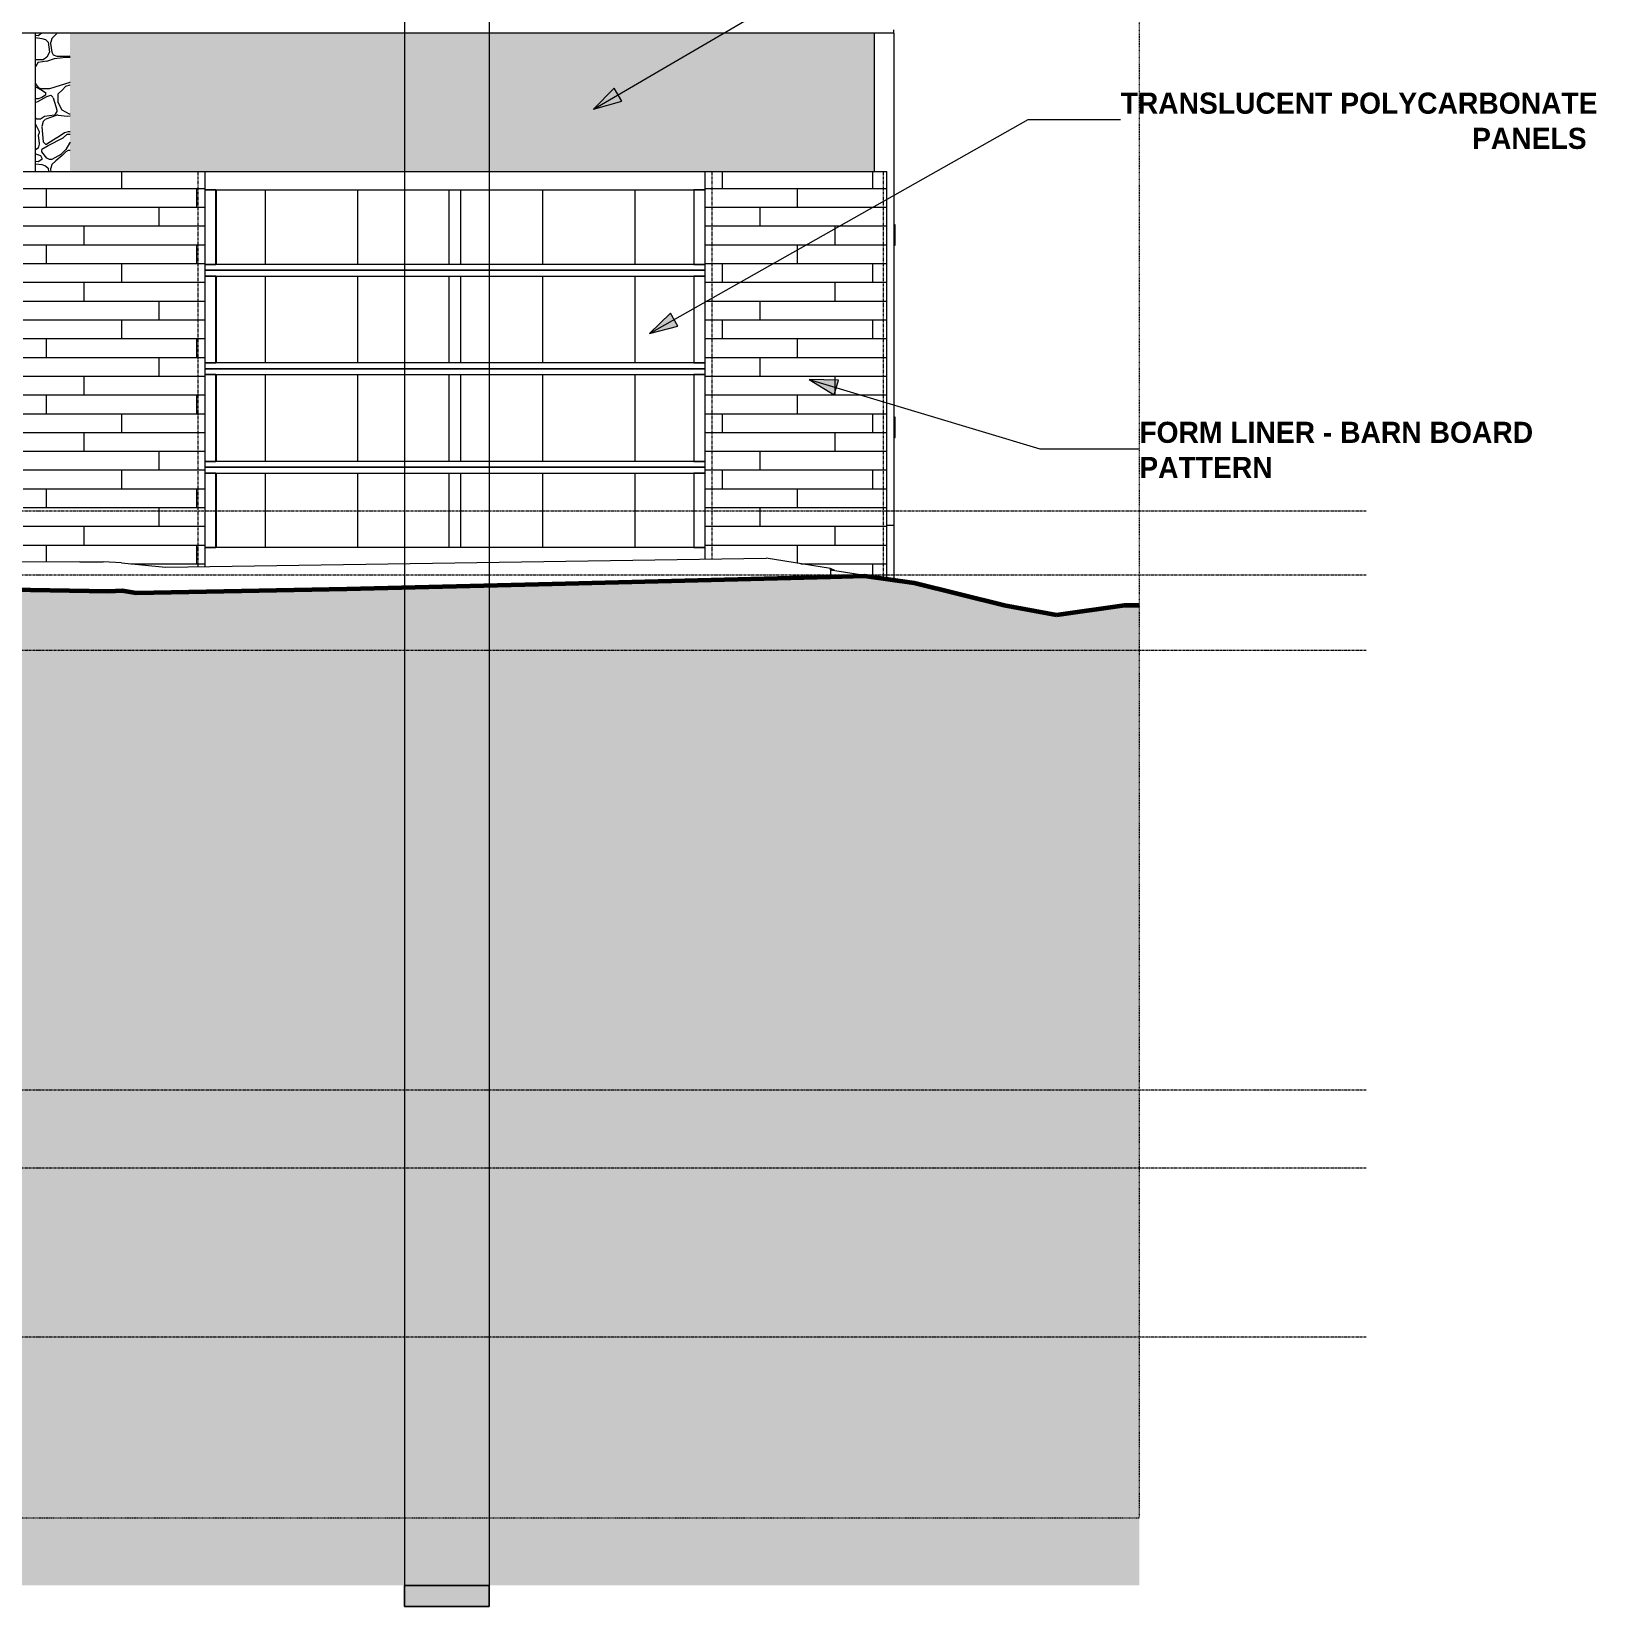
# Model space of a CAD drawing. Header units: inches. Extents: x -9021 to -7183, y -226 to 478.
# Drawn here: x -7518.3 to -7184.9, y -201.4 to 134.2 of the extents above; entities that cross this region are included whole.
import ezdxf

# ---------------------------------------------------------------- set-up
doc = ezdxf.new("R2010")
doc.units = ezdxf.units.IN
doc.header["$MEASUREMENT"] = 0
for name, pattern in [('Aligning Line 1_8_', [0.25, 0.125, -0.125]), ('Dash 1_16_', [0.125, 0.0625, -0.0625]), ('Grid Line 1_2_', [0.875, 0.5, -0.125, 0.125, -0.125])]:
    doc.linetypes.add(name, pattern=pattern)
for name, color, linetype, lineweight in [('A-CLNG', 13, 'Continuous', 18), ('A-DETL-1', 90, 'Dash 1_16_', 9), ('A-DOOR', 31, 'Continuous', 18), ('A-DOOR-1', 31, 'Continuous', 9), ('A-FLOR-LEVL-1', 51, 'Grid Line 1_2_', 9), ('A-GLAZ', 151, 'Continuous', 18), ('A-GLAZ-1', 151, 'Continuous', 9), ('A-WALL', 113, 'Continuous', 18), ('A-WALL-PATT-1', 111, 'Continuous', 9), ('C-TOPO', 7, 'Continuous', 9), ('C-TOPO-1', 7, 'Continuous', 60), ('G-ANNO-SYMB', 111, 'Aligning Line 1_8_', 9), ('G-ANNO-SYMB-1', 111, 'Continuous', 9), ('G-ANNO-TEXT', 231, 'Continuous', 9), ('I-WALL', 2, 'Continuous', 18), ('S-FNDN', 32, 'Continuous', 18)]:
    doc.layers.add(name, color=color, linetype=linetype, lineweight=lineweight)
doc.styles.add('Century Gothic_B', font='GOTHICB.TTF', dxfattribs={"height": 4.5})
pattern_1 = [(0, (-7515.1338, 32.8), (0, 4), []), (90, (-7515.134, 32.8), (-8, 8), [4, -28]), (90, (-7499.134, 36.8), (-8, 8), [4, -28])]
pattern_2 = [(212.005, (-7566.6978, 4.031), (-80.619876, -53.746335), [2.535, -250.987]), (213.69, (-7565.086, 5.106), (-26.87387, -26.87325), [1.938, -94.955]), (198.435, (-7564.28, 5.375), (-53.747, -26.8734), [0.85, -84.131]), (180, (-7563.205, 5.375), (-3e-15, -26.873), [1.075, -25.798]), (161.565, (-7562.399, 5.106), (-26.87304, 2e-05), [0.85, -84.131]), (333.435, (-7562.13, 24.455), (26.87306, 2e-05), [1.202, -58.889]), (296.565, (-7562.399, 24.992), (26.87304, -26.8731), [0.601, -59.49]), (270, (-7562.4, 26.336), (26.873, 2e-15), [1.344, -25.53]), (186.34, (-7562.1298, 8.868), (-214.986308, -26.872903), [2.433, -240.914]), (296.565, (-7556.218, 25.53), (26.87304, -26.8731), [0.601, -59.49]), (303.69, (-7556.755, 26.336), (26.87325, -26.87387), [0.969, -95.924]), (229.399, (-7552.4558, 14.512), (-134.36557, -161.240653), [2.478, -245.282]), (243.435, (-7551.649, 16.124), (2e-05, -26.87306), [1.803, -58.288]), (213.69, (-7542.244, 13.168), (-26.87387, -26.87325), [0.969, -95.924]), (33.69, (-7550.306, 5.643), (26.87387, 26.87325), [0.969, -95.924]), (0, (-7550.843, 5.643), (0, 26.873), [0.537, -26.336]), (333.435, (-7551.381, 5.912), (26.87306, 2e-05), [0.601, -59.49]), (284.036, (-7551.649, 6.987), (26.87309, -80.61944), [1.108, -109.693]), (270, (-7551.65, 7.525), (26.873, 2e-15), [0.537, -26.336]), (243.435, (-7551.649, 8.062), (2e-05, -26.87306), [0.601, -59.49]), (135, (-7551.649, 8.331), (-26.8729, 2e-15), [0.38, -37.625]), (90, (-7551.65, 8.062), (-26.873, 2e-15), [0.269, -26.605]), (18.435, (-7541.975, 20.424), (53.747, 26.8734), [1.7, -83.281]), (6.34, (-7540.3628, 20.961), (214.986308, 26.872903), [2.433, -240.914]), (180, (-7541.438, 14.512), (-3e-15, -26.873), [1.612, -25.261]), (197.354, (-7537.1378, 15.855), (-80.620223, -26.87323), [4.505, -445.973]), (198.435, (-7536.332, 16.124), (-53.747, -26.8734), [0.85, -84.131]), (213.69, (-7535.525, 16.661), (-26.87387, -26.87325), [0.969, -95.924]), (251.565, (-7535.257, 17.468), (-2e-05, -26.87304), [0.85, -84.131]), (243.435, (-7534.988, 18.005), (2e-05, -26.87306), [0.601, -59.49]), (270, (-7534.988, 18.543), (26.873, 2e-15), [0.537, -26.336]), (293.199, (-7535.7938, 20.424), (26.874084, -53.74642), [2.047, -202.614]), (315, (-7536.6, 21.23), (26.8729, 0), [1.14, -36.864]), (0, (-7537.944, 21.23), (0, 26.873), [1.344, -25.53]), (341.565, (-7543.856, 14.78), (26.87304, -2e-05), [0.85, -84.131]), (303.69, (-7544.394, 15.587), (26.87325, -26.87387), [0.969, -95.924]), (279.462, (-7544.662, 17.199), (26.87256, -134.3664), [1.635, -161.829]), (270, (-7544.662, 18.81), (26.873, 2e-15), [1.612, -25.261]), (239.036, (-7543.856, 20.155), (-26.87303, -53.74617), [1.567, -155.13]), (188.13, (-7541.9748, 20.424), (-161.240193, -26.8726), [1.9, -188.123]), (116.565, (-7561.861, 19.617), (-26.87304, 26.8731), [0.601, -59.49]), (135, (-7561.324, 19.08), (-26.8729, 2e-15), [0.76, -37.244]), (168.69, (-7559.98, 18.811), (-26.87281, 0.00023), [1.37, -135.657]), (191.31, (-7558.637, 19.08), (-107.49318, -26.87314), [1.37, -135.657]), (194.036, (-7557.562, 19.349), (-80.61944, -26.87309), [1.108, -109.693]), (236.31, (-7557.024, 20.155), (-26.87322, -53.74604), [0.969, -95.924]), (236.31, (-7556.487, 20.961), (-26.87322, -53.74604), [0.969, -95.924]), (270, (-7556.487, 21.767), (26.873, 2e-15), [0.806, -26.067]), (291.801, (-7557.024, 23.111), (26.8727, -53.74692), [1.447, -143.27]), (116.565, (-7556.755, 17.468), (-26.87304, 26.8731), [1.202, -58.889]), (168.69, (-7555.412, 17.199), (-26.87281, 0.00023), [1.37, -135.657]), (194.036, (-7554.337, 17.468), (-80.61944, -26.87309), [1.108, -109.693]), (225, (-7553.53, 18.274), (2e-15, -26.8729), [1.14, -36.864]), (251.565, (-7553.262, 19.08), (-2e-05, -26.87304), [0.85, -84.131]), (296.565, (-7553.799, 20.155), (26.87304, -26.8731), [1.202, -58.889]), (315, (-7554.337, 20.692), (26.8729, 0), [0.76, -37.244]), (326.31, (-7555.143, 21.23), (53.74604, -26.87322), [0.969, -95.924]), (0, (-7555.68, 21.23), (0, 26.873), [0.537, -26.336]), (33.69, (-7556.487, 20.692), (26.87387, 26.87325), [0.969, -95.924]), (71.565, (-7556.755, 19.886), (2e-05, 26.87304), [0.85, -84.131]), (63.435, (-7557.024, 19.349), (-2e-05, 26.87306), [0.601, -59.49]), (71.565, (-7557.293, 18.543), (2e-05, 26.87304), [0.85, -84.131]), (104.036, (-7557.293, 17.468), (-26.87309, 80.61944), [1.108, -109.693]), (45, (-7557.83, 16.93), (0, 26.8729), [0.76, -37.244]), (18.435, (-7558.637, 16.661), (53.747, 26.8734), [0.85, -84.131]), (0, (-7559.98, 16.66), (0, 26.873), [1.344, -25.53]), (14.036, (-7561.055, 16.393), (80.61944, 26.87309), [1.108, -109.693]), (341.565, (-7561.861, 16.661), (26.87304, -2e-05), [0.85, -84.131]), (270, (-7561.86, 17.468), (26.873, 2e-15), [0.806, -26.067]), (225, (-7561.055, 18.274), (2e-15, -26.8729), [1.14, -36.864]), (198.435, (-7559.443, 18.811), (-53.747, -26.8734), [1.7, -83.281]), (180, (-7558.1, 18.81), (-3e-15, -26.873), [1.344, -25.53]), (153.435, (-7557.562, 18.543), (-26.87306, -2e-05), [0.601, -59.49]), (206.565, (-7547.35, 14.243), (-26.8731, -26.87304), [0.601, -59.49]), (146.31, (-7546.544, 13.705), (-53.74604, 26.87322), [0.969, -95.924]), (119.745, (-7545.4688, 11.824), (-80.619755, 134.36604), [2.167, -214.493]), (95.711, (-7545.1998, 9.137), (-26.874985, 241.85912), [2.701, -267.372]), (90, (-7545.2, 8.868), (-26.873, 2e-15), [0.269, -26.605]), (63.435, (-7545.469, 8.331), (-2e-05, 26.87306), [0.601, -59.49]), (26.565, (-7546.006, 8.062), (26.8731, 26.87304), [0.601, -59.49]), (0, (-7546.812, 8.062), (0, 26.873), [0.806, -26.067]), (0, (-7547.08, 8.062), (0, 26.873), [0.269, -26.605]), (0, (-7547.618, 8.062), (0, 26.873), [0.537, -26.336]), (326.31, (-7548.425, 8.599), (53.74604, -26.87322), [0.969, -95.924]), (333.435, (-7548.962, 8.868), (26.87306, 2e-05), [0.601, -59.49]), (284.036, (-7549.231, 9.943), (26.87309, -80.61944), [1.108, -109.693]), (270, (-7549.23, 10.48), (26.873, 2e-15), [0.537, -26.336]), (270, (-7549.23, 11.287), (26.873, 2e-15), [0.806, -26.067]), (258.69, (-7548.962, 12.63), (-0.00023, -26.87281), [1.37, -135.657]), (231.34, (-7547.887, 13.974), (-80.62022, -107.49304), [1.721, -170.352]), (270, (-7542.244, 13.437), (26.873, 2e-15), [0.269, -26.605]), (270, (-7542.244, 13.705), (26.873, 2e-15), [0.269, -26.605]), (326.31, (-7543.05, 14.243), (53.74604, -26.87322), [0.969, -95.924]), (333.435, (-7544.662, 15.049), (26.87306, 2e-05), [1.803, -58.288]), (0, (-7546.006, 15.05), (0, 26.873), [1.344, -25.53]), (63.435, (-7546.275, 14.512), (-2e-05, 26.87306), [0.601, -59.49]), (90, (-7546.275, 13.437), (-26.873, 2e-15), [1.075, -25.798]), (135, (-7545.469, 12.63), (-26.8729, 2e-15), [1.14, -36.864]), (161.565, (-7544.662, 12.362), (-26.87304, 2e-05), [0.85, -84.131]), (180, (-7543.856, 12.362), (-3e-15, -26.873), [0.806, -26.067]), (198.435, (-7543.05, 12.63), (-53.747, -26.8734), [0.85, -84.131]), (351.87, (-7553.5308, 27.142), (26.87303, -0.000376), [3.8, -186.222]), (14.036, (-7554.606, 26.873), (80.61944, 26.87309), [1.108, -109.693]), (53.13, (-7555.412, 25.798), (53.74654, 80.6201), [1.344, -133.023]), (95.194, (-7555.1428, 22.842), (-26.87126, 268.73284), [2.968, -293.857]), (101.31, (-7554.874, 21.499), (-26.87314, 107.49318), [1.37, -135.657]), (143.13, (-7553.799, 20.692), (-80.6201, 53.74654), [1.344, -133.023]), (161.565, (-7552.993, 20.424), (-26.87304, 2e-05), [0.85, -84.131]), (198.435, (-7552.187, 20.692), (-53.747, -26.8734), [0.85, -84.131]), (225, (-7550.843, 22.036), (2e-15, -26.8729), [1.9, -36.104]), (228.814, (-7548.9618, 24.186), (-161.239614, -188.112355), [2.857, -282.81]), (251.565, (-7548.693, 24.992), (-2e-05, -26.87304), [0.85, -84.131]), (270, (-7548.693, 25.26), (26.873, 2e-15), [0.269, -26.605]), (288.435, (-7548.962, 26.067), (26.8734, -53.747), [0.85, -84.131]), (326.31, (-7549.768, 26.605), (53.74604, -26.87322), [0.969, -95.924]), (90, (-7562.13, 20.155), (-26.873, 2e-15), [1.881, -24.992]), (338.199, (-7558.368, 23.648), (80.61982, -26.87288), [1.447, -143.27]), (0, (-7559.98, 23.648), (0, 26.873), [1.612, -25.261]), (30.964, (-7561.324, 22.842), (80.6192, 53.74697), [1.567, -155.13]), (45, (-7562.13, 22.036), (0, 26.8729), [1.14, -36.864]), (90, (-7566.43, 11.556), (-26.873, 2e-15), [1.881, -24.992]), (116.565, (-7565.624, 9.943), (-26.87304, 26.8731), [1.803, -58.288]), (153.435, (-7564.011, 9.137), (-26.87306, -2e-05), [1.803, -58.288]), (180, (-7562.667, 9.137), (-3e-15, -26.873), [1.344, -25.53]), (218.66, (-7561.324, 10.212), (-26.87304, -26.87338), [1.721, -170.352]), (231.34, (-7560.249, 11.556), (-80.62022, -107.49304), [1.721, -170.352]), (213.69, (-7558.637, 12.63), (-26.87387, -26.87325), [1.938, -94.955]), (239.036, (-7557.83, 13.974), (-26.87303, -53.74617), [1.567, -155.13]), (270, (-7557.83, 14.512), (26.873, 2e-15), [0.537, -26.336]), (270, (-7557.83, 15.318), (26.873, 2e-15), [0.806, -26.067]), (315, (-7558.637, 16.124), (26.8729, 0), [1.14, -36.864]), (350.538, (-7560.249, 16.393), (26.873645, 0.00015), [1.635, -161.829]), (14.036, (-7562.399, 15.855), (80.61944, 26.87309), [2.216, -108.585]), (18.435, (-7564.817, 15.049), (53.747, 26.8734), [2.549, -82.431]), (45, (-7565.624, 14.243), (0, 26.8729), [1.14, -36.864]), (45, (-7566.43, 13.437), (0, 26.8729), [1.14, -36.864]), (108.435, (-7560.518, 7.525), (-26.8734, 53.747), [1.7, -83.281]), (126.87, (-7559.711, 6.45), (-26.87385, 26.87335), [1.344, -133.023]), (146.31, (-7558.905, 5.912), (-53.74604, 26.87322), [0.969, -95.924]), (161.565, (-7558.099, 5.643), (-26.87304, 2e-05), [0.85, -84.131]), (135, (-7557.293, 4.837), (-26.8729, 2e-15), [1.14, -36.864]), (161.565, (-7556.487, 4.568), (-26.87304, 2e-05), [0.85, -84.131]), (180, (-7555.68, 4.568), (-3e-15, -26.873), [0.806, -26.067]), (206.565, (-7555.143, 4.837), (-26.8731, -26.87304), [0.601, -59.49]), (206.565, (-7554.068, 5.375), (-26.8731, -26.87304), [1.202, -58.889]), (189.462, (-7552.456, 5.643), (-134.3664, -26.87256), [1.635, -161.829]), (243.435, (-7551.918, 6.718), (2e-05, -26.87306), [1.202, -58.889]), (270, (-7551.918, 6.987), (26.873, 2e-15), [0.269, -26.605]), (270, (-7551.918, 7.525), (26.873, 2e-15), [0.537, -26.336]), (326.31, (-7552.724, 9.137), (53.74604, -26.87322), [0.969, -95.924]), (327.995, (-7554.8738, 10.481), (134.36725, -80.618618), [2.535, -250.987]), (329.036, (-7556.218, 11.287), (53.74617, -26.87303), [1.567, -155.13]), (341.565, (-7557.83, 11.824), (26.87304, -2e-05), [1.7, -83.281]), (0, (-7558.905, 11.824), (0, 26.873), [1.075, -25.798]), (33.69, (-7559.711, 11.287), (26.87387, 26.87325), [0.969, -95.924]), (53.13, (-7560.518, 10.212), (53.74654, 80.6201), [1.344, -133.023]), (63.435, (-7561.055, 9.137), (-2e-05, 26.87306), [1.202, -58.889]), (225, (-7548.693, 6.987), (2e-15, -26.8729), [1.14, -36.864]), (236.31, (-7548.156, 7.793), (-26.87322, -53.74604), [0.969, -95.924]), (270, (-7548.156, 8.062), (26.873, 2e-15), [0.269, -26.605]), (315, (-7548.693, 8.599), (26.8729, 0), [0.76, -37.244]), (333.435, (-7549.768, 9.137), (26.87306, 2e-05), [1.202, -58.889]), (18.435, (-7551.381, 8.599), (53.747, 26.8734), [1.7, -83.281]), (75.964, (-7551.649, 7.525), (-0.00036, 26.87343), [1.108, -109.693]), (71.565, (-7563.742, 2.419), (2e-05, 26.87304), [0.85, -84.131]), (135, (-7563.205, 1.881), (-26.8729, 2e-15), [0.76, -37.244]), (146.31, (-7562.399, 1.344), (-53.74604, 26.87322), [0.969, -95.924]), (153.435, (-7561.324, 0.806), (-26.87306, -2e-05), [1.202, -58.889]), (180, (-7561.055, 0.806), (-3e-15, -26.873), [0.269, -26.605]), (161.565, (-7560.249, 0.537), (-26.87304, 2e-05), [0.85, -84.131]), (180, (-7559.174, 0.537), (-3e-15, -26.873), [1.075, -25.798]), (198.435, (-7558.368, 0.806), (-53.747, -26.8734), [0.85, -84.131]), (210.964, (-7557.024, 1.612), (-80.6192, -53.74697), [1.567, -155.13]), (206.565, (-7556.487, 1.881), (-26.8731, -26.87304), [0.601, -59.49]), (251.565, (-7556.218, 2.687), (-2e-05, -26.87304), [0.85, -84.131]), (303.69, (-7556.755, 3.494), (26.87325, -26.87387), [0.969, -95.924]), (306.87, (-7557.562, 4.568), (26.87385, -26.87335), [1.344, -133.023]), (323.13, (-7558.637, 5.375), (80.6201, -53.74654), [1.344, -133.023]), (345.964, (-7559.711, 5.643), (26.87343, 0.00036), [1.108, -109.693]), (18.435, (-7560.518, 5.375), (53.747, 26.8734), [0.85, -84.131]), (30.964, (-7561.861, 4.568), (80.6192, 53.74697), [1.567, -155.13]), (39.806, (-7563.4738, 3.225), (26.872563, 26.87335), [2.099, -207.788]), (135, (-7555.412, 0.806), (-26.8729, 2e-15), [0.38, -37.625]), (153.435, (-7554.874, 0.537), (-26.87306, -2e-05), [0.601, -59.49]), (191.31, (-7553.531, 0.806), (-107.49318, -26.87314), [1.37, -135.657]), (165.964, (-7552.456, 0.537), (-26.87343, -0.00036), [1.108, -109.693]), (175.236, (-7549.2308, 0.269), (-26.872853, -0.000164), [3.236, -320.361]), (206.565, (-7548.693, 0.537), (-26.8731, -26.87304), [0.601, -59.49]), (225, (-7548.156, 1.075), (2e-15, -26.8729), [0.76, -37.244]), (270, (-7548.156, 2.42), (26.873, 2e-15), [1.344, -25.53]), (270, (-7548.156, 3.225), (26.873, 2e-15), [0.806, -26.067]), (308.66, (-7549.231, 4.568), (26.87338, -26.87304), [1.721, -170.352]), (338.199, (-7550.575, 5.106), (80.61982, -26.87288), [1.447, -143.27]), (348.69, (-7551.918, 5.375), (26.87281, -0.00023), [1.37, -135.657]), (18.435, (-7554.337, 4.568), (53.747, 26.8734), [2.549, -82.431]), (36.87, (-7555.412, 3.762), (26.87335, 26.87385), [1.344, -133.023]), (68.199, (-7555.949, 2.419), (26.87288, 80.61982), [1.447, -143.27]), (101.31, (-7555.68, 1.075), (-26.87314, 107.49318), [1.37, -135.657]), (348.69, (-7558.099, 26.605), (26.87281, -0.00023), [1.37, -135.657]), (354.806, (-7561.0548, 26.873), (26.873363, 0.0002), [2.968, -293.857]), (0, (-7561.86, 26.873), (0, 26.873), [0.806, -26.067]), (45, (-7562.399, 26.336), (0, 26.8729), [0.76, -37.244]), (180, (-7560.25, 23.917), (-3e-15, -26.873), [0.806, -26.067]), (188.13, (-7558.3678, 24.186), (-161.240193, -26.8726), [1.9, -188.123]), (172.875, (-7556.2178, 23.917), (-26.87349, 0.00024), [2.167, -214.493]), (225, (-7555.949, 24.186), (2e-15, -26.8729), [0.38, -37.625]), (270, (-7555.95, 24.992), (26.873, 2e-15), [0.806, -26.067]), (161.565, (-7547.35, 25.798), (-26.87304, 2e-05), [0.85, -84.131]), (180, (-7546.275, 25.798), (-3e-15, -26.873), [1.075, -25.798]), (198.435, (-7545.469, 26.067), (-53.747, -26.8734), [0.85, -84.131]), (170.538, (-7543.856, 25.798), (-26.873645, -0.00015), [1.635, -161.829]), (213.69, (-7543.05, 26.336), (-26.87387, -26.87325), [0.969, -95.924]), (270, (-7543.05, 26.605), (26.873, 2e-15), [0.269, -26.605]), (296.565, (-7543.319, 27.142), (26.87304, -26.8731), [0.601, -59.49]), (341.565, (-7544.931, 27.679), (26.87304, -2e-05), [1.7, -83.281]), (341.565, (-7546.544, 28.217), (26.87304, -2e-05), [1.7, -83.281]), (14.036, (-7547.618, 27.948), (80.61944, 26.87309), [1.108, -109.693]), (45, (-7548.425, 27.142), (0, 26.8729), [1.14, -36.864]), (104.036, (-7548.156, 26.067), (-26.87309, 80.61944), [1.108, -109.693]), (0, (-7569.117, 2.687), (0, 26.873), [0.269, -26.605]), (315, (-7569.655, 3.225), (26.8729, 0), [0.76, -37.244]), (274.764, (-7569.9228, 6.45), (26.875449, -295.606197), [3.236, -320.361]), (255.964, (-7569.655, 7.525), (0.00036, -26.87343), [1.108, -109.693]), (225, (-7569.117, 8.062), (2e-15, -26.8729), [0.76, -37.244]), (198.435, (-7566.698, 8.868), (-53.747, -26.8734), [2.549, -82.431]), (180, (-7566.43, 8.868), (-3e-15, -26.873), [0.269, -26.605]), (171.87, (-7564.5488, 8.599), (-26.87303, 0.000376), [1.9, -188.123]), (146.31, (-7561.324, 8.331), (-53.74604, 26.87322), [0.969, -95.924]), (108.435, (-7560.786, 6.718), (-26.8734, 53.747), [1.7, -83.281]), (90, (-7560.786, 6.45), (-26.873, 2e-15), [0.269, -26.605]), (71.565, (-7561.055, 5.643), (2e-05, 26.87304), [0.85, -84.131]), (26.565, (-7561.593, 5.375), (26.8731, 26.87304), [0.601, -59.49]), (18.435, (-7562.399, 5.106), (53.747, 26.8734), [0.85, -84.131]), (126.87, (-7547.887, 3.225), (-26.87385, 26.87335), [1.344, -133.023]), (123.69, (-7547.35, 2.419), (-26.87325, 26.87387), [0.969, -95.924]), (149.036, (-7546.006, 1.612), (-53.74617, 26.87303), [1.567, -155.13]), (168.69, (-7544.662, 1.344), (-26.87281, 0.00023), [1.37, -135.657]), (213.69, (-7543.856, 1.881), (-26.87387, -26.87325), [0.969, -95.924]), (251.565, (-7543.587, 2.687), (-2e-05, -26.87304), [0.85, -84.131]), (270, (-7543.587, 2.956), (26.873, 2e-15), [0.269, -26.605]), (279.462, (-7543.856, 4.568), (26.87256, -134.3664), [1.635, -161.829]), (243.435, (-7543.587, 5.106), (2e-05, -26.87306), [0.601, -59.49]), (270, (-7543.587, 5.375), (26.873, 2e-15), [0.269, -26.605]), (296.565, (-7544.394, 6.987), (26.87304, -26.8731), [1.803, -58.288]), (329.036, (-7545.737, 7.793), (53.74617, -26.87303), [1.567, -155.13]), (8.13, (-7547.6178, 7.525), (161.240193, 26.8726), [1.9, -188.123]), (45, (-7548.693, 6.45), (0, 26.8729), [1.52, -36.484]), (45, (-7549.23, 5.912), (0, 26.8729), [0.76, -37.244]), (90, (-7549.23, 5.106), (-26.873, 2e-15), [0.806, -26.067]), (123.69, (-7548.693, 4.3), (-26.87325, 26.87387), [0.969, -95.924]), (101.31, (-7544.662, 9.137), (-26.87314, 107.49318), [1.37, -135.657]), (108.435, (-7544.394, 8.331), (-26.8734, 53.747), [0.85, -84.131]), (135, (-7544.125, 8.062), (-26.8729, 2e-15), [0.38, -37.625]), (180, (-7543.32, 8.062), (-3e-15, -26.873), [0.806, -26.067]), (213.69, (-7542.513, 8.599), (-26.87387, -26.87325), [0.969, -95.924]), (187.125, (-7540.3628, 8.868), (-188.113443, -26.873064), [2.167, -214.493]), (236.31, (-7539.825, 9.674), (-26.87322, -53.74604), [0.969, -95.924]), (270, (-7539.825, 9.943), (26.873, 2e-15), [0.269, -26.605]), (288.435, (-7540.094, 10.749), (26.8734, -53.747), [0.85, -84.131]), (285.945, (-7540.6308, 12.63), (26.872526, -80.620535), [1.956, -193.684]), (315, (-7541.169, 13.168), (26.8729, 0), [0.76, -37.244]), (18.435, (-7541.975, 12.899), (53.747, 26.8734), [0.85, -84.131]), (29.745, (-7543.8558, 11.824), (134.36604, 80.619755), [2.167, -214.493]), (18.435, (-7544.662, 11.556), (53.747, 26.8734), [0.85, -84.131]), (75.964, (-7544.931, 10.481), (-0.00036, 26.87343), [1.108, -109.693]), (180, (-7552.724, 17.468), (-3e-15, -26.873), [0.806, -26.067]), (180, (-7552.187, 17.468), (-3e-15, -26.873), [0.537, -26.336]), (135, (-7551.649, 16.93), (-26.8729, 2e-15), [0.76, -37.244]), (90, (-7551.65, 16.124), (-26.873, 2e-15), [0.806, -26.067]), (26.565, (-7555.68, 11.824), (26.8731, 26.87304), [1.803, -58.288]), (341.565, (-7556.487, 12.093), (26.87304, -2e-05), [0.85, -84.131]), (300.964, (-7557.293, 13.437), (53.74697, -80.6192), [1.567, -155.13]), (71.565, (-7552.187, 14.243), (2e-05, 26.87304), [0.85, -84.131]), (90, (-7552.187, 12.9), (-26.873, 2e-15), [1.344, -25.53]), (123.69, (-7551.649, 12.093), (-26.87325, 26.87387), [0.969, -95.924]), (153.435, (-7550.575, 11.556), (-26.87306, -2e-05), [1.202, -58.889]), (198.435, (-7549.768, 11.824), (-53.747, -26.8734), [0.85, -84.131]), (243.435, (-7549.5, 12.362), (2e-05, -26.87306), [0.601, -59.49]), (255.964, (-7549.231, 13.437), (0.00036, -26.87343), [1.108, -109.693]), (251.565, (-7548.962, 14.243), (-2e-05, -26.87304), [0.85, -84.131]), (291.801, (-7549.5, 15.587), (26.8727, -53.74692), [1.447, -143.27]), (323.13, (-7550.575, 16.393), (80.6201, -53.74654), [1.344, -133.023]), (18.435, (-7551.381, 16.124), (53.747, 26.8734), [0.85, -84.131]), (63.435, (-7551.918, 15.049), (-2e-05, 26.87306), [1.202, -58.889]), (135, (-7554.068, 10.212), (-26.8729, 2e-15), [1.14, -36.864]), (149.036, (-7552.724, 9.406), (-53.74617, 26.87303), [1.567, -155.13]), (146.31, (-7551.918, 8.868), (-53.74604, 26.87322), [0.969, -95.924]), (180, (-7551.38, 8.868), (-3e-15, -26.873), [0.537, -26.336]), (210.964, (-7550.037, 9.674), (-80.6192, -53.74697), [1.567, -155.13]), (243.435, (-7549.768, 10.212), (2e-05, -26.87306), [0.601, -59.49]), (303.69, (-7550.306, 11.018), (26.87325, -26.87387), [0.969, -95.924]), (321.34, (-7551.649, 12.093), (107.49304, -80.62022), [1.721, -170.352]), (345.964, (-7552.724, 12.362), (26.87343, 0.00036), [1.108, -109.693]), (11.31, (-7554.068, 12.093), (107.49318, 26.87314), [1.37, -135.657]), (26.565, (-7554.606, 11.824), (26.8731, 26.87304), [0.601, -59.49]), (71.565, (-7554.874, 11.018), (2e-05, 26.87304), [0.85, -84.131]), (15.945, (-7555.4118, 16.93), (80.620535, 26.872526), [1.956, -193.684]), (29.745, (-7557.2928, 15.855), (134.36604, 80.619755), [2.167, -214.493]), (63.435, (-7557.562, 15.318), (-2e-05, 26.87306), [0.601, -59.49]), (90, (-7557.562, 14.512), (-26.873, 2e-15), [0.806, -26.067]), (104.036, (-7557.293, 13.437), (-26.87309, 80.61944), [1.108, -109.693]), (120.964, (-7556.487, 12.093), (-53.74697, 80.6192), [1.567, -155.13]), (153.435, (-7541.438, 26.336), (-26.87306, -2e-05), [0.601, -59.49]), (180, (-7540.9, 26.336), (-3e-15, -26.873), [0.537, -26.336]), (209.745, (-7539.0188, 27.411), (-134.36604, -80.619755), [2.167, -214.493]), (225, (-7537.944, 28.486), (2e-15, -26.8729), [1.52, -36.484]), (239.036, (-7537.138, 29.829), (-26.87303, -53.74617), [1.567, -155.13]), (239.036, (-7536.332, 31.173), (-26.87303, -53.74617), [1.567, -155.13]), (270, (-7536.332, 31.442), (26.873, 2e-15), [0.269, -26.605]), (333.435, (-7536.869, 31.71), (26.87306, 2e-05), [0.601, -59.49]), (0, (-7537.675, 31.71), (0, 26.873), [0.806, -26.067]), (45, (-7538.482, 30.904), (0, 26.8729), [1.14, -36.864]), (26.565, (-7541.706, 29.292), (26.8731, 26.87304), [3.605, -56.485]), (30.964, (-7543.05, 28.486), (80.6192, 53.74697), [1.567, -155.13]), (90, (-7543.05, 27.948), (-26.873, 2e-15), [0.537, -26.336]), (128.66, (-7541.975, 26.605), (-26.87338, 26.87304), [1.721, -170.352]), (255.964, (-7544.931, 17.736), (0.00036, -26.87343), [1.108, -109.693]), (281.31, (-7545.2, 19.08), (26.87314, -107.49318), [1.37, -135.657]), (309.806, (-7546.5438, 20.692), (26.87335, -26.872563), [2.099, -207.788]), (329.036, (-7547.887, 21.499), (53.74617, -26.87303), [1.567, -155.13]), (345.964, (-7548.962, 21.767), (26.87343, 0.00036), [1.108, -109.693]), (0, (-7550.037, 21.767), (0, 26.873), [1.075, -25.798]), (26.565, (-7551.112, 21.23), (26.8731, 26.87304), [1.202, -58.889]), (45, (-7551.918, 20.424), (0, 26.8729), [1.14, -36.864]), (53.13, (-7552.724, 19.349), (53.74654, 80.6201), [1.344, -133.023]), (90, (-7552.724, 18.543), (-26.873, 2e-15), [0.806, -26.067]), (135, (-7551.918, 17.736), (-26.8729, 2e-15), [1.14, -36.864]), (144.462, (-7550.0368, 16.393), (-80.619876, 53.7472), [2.312, -228.861]), (135, (-7548.693, 15.049), (-26.8729, 2e-15), [1.9, -36.104]), (153.435, (-7547.618, 14.512), (-26.87306, -2e-05), [1.202, -58.889]), (206.565, (-7546.544, 15.049), (-26.8731, -26.87304), [1.202, -58.889]), (230.194, (-7545.1998, 16.661), (-107.49424, -134.36609), [2.099, -207.788]), (66.801, (-7548.6928, 23.111), (53.74718, 134.366145), [2.047, -202.614]), (90, (-7548.693, 22.305), (-26.873, 2e-15), [0.806, -26.067]), (153.435, (-7548.156, 22.036), (-26.87306, -2e-05), [0.601, -59.49]), (153.435, (-7547.081, 21.499), (-26.87306, -2e-05), [1.202, -58.889]), (149.036, (-7545.737, 20.692), (-53.74617, 26.87303), [1.567, -155.13]), (180, (-7544.394, 20.692), (-3e-15, -26.873), [1.344, -25.53]), (180, (-7542.78, 20.692), (-3e-15, -26.873), [1.612, -25.261]), (213.69, (-7541.975, 21.23), (-26.87387, -26.87325), [0.969, -95.924]), (243.435, (-7541.438, 22.305), (2e-05, -26.87306), [1.202, -58.889]), (277.125, (-7541.7058, 24.455), (26.873064, -188.113443), [2.167, -214.493]), (315, (-7542.244, 24.992), (26.8729, 0), [0.76, -37.244]), (341.565, (-7543.05, 25.261), (26.87304, -2e-05), [0.85, -84.131]), (352.875, (-7545.1998, 25.53), (26.87349, -0.00024), [2.167, -214.493]), (0, (-7546.544, 25.53), (0, 26.873), [1.344, -25.53]), (21.801, (-7547.887, 24.992), (53.74692, 26.8727), [1.447, -143.27]), (90, (-7535.794, 23.648), (-26.873, 2e-15), [1.075, -25.798]), (90, (-7535.794, 22.574), (-26.873, 2e-15), [1.075, -25.798]), (56.31, (-7536.332, 21.767), (26.87322, 53.74604), [0.969, -95.924]), (18.435, (-7537.138, 21.499), (53.747, 26.8734), [0.85, -84.131]), (0, (-7539.825, 21.5), (0, 26.873), [2.687, -24.186]), (341.565, (-7540.631, 21.767), (26.87304, -2e-05), [0.85, -84.131]), (296.565, (-7540.9, 22.305), (26.87304, -26.8731), [0.601, -59.49]), (278.13, (-7541.1688, 24.186), (26.8726, -161.24019), [1.9, -188.123]), (270, (-7541.17, 24.455), (26.873, 2e-15), [0.269, -26.605]), (251.565, (-7540.9, 25.261), (-2e-05, -26.87304), [0.85, -84.131]), (225, (-7540.094, 26.067), (2e-15, -26.8729), [1.14, -36.864]), (218.66, (-7538.75, 27.142), (-26.87304, -26.87338), [1.721, -170.352]), (225, (-7537.944, 27.948), (2e-15, -26.8729), [1.14, -36.864]), (206.565, (-7537.407, 28.217), (-26.8731, -26.87304), [0.601, -59.49]), (180, (-7536.87, 28.217), (-3e-15, -26.873), [0.537, -26.336]), (123.69, (-7536.332, 27.411), (-26.87325, 26.87387), [0.969, -95.924]), (108.435, (-7536.063, 26.605), (-26.8734, 53.747), [0.85, -84.131]), (98.13, (-7535.7938, 24.723), (-26.8726, 161.24019), [1.9, -188.123])]

# ---------------------------------------------------------------- blocks, each defined once
blk = doc.blocks.new('Garage Door - GARAGE-1873520-BUILDING ELEVATION - SOUTH _STREET_')
at = {"layer": 'A-DOOR-1'}
h = blk.add_hatch(dxfattribs=at)
h.set_pattern_fill('FP_30', color=256, style=0, pattern_type=2)
h.set_pattern_definition([(90, (8692.884, 83.382), (19.685, -1e-15), [24, 0, 0, 0])])
h.paths.add_polyline_path([(8785.82, 84.63), (8835.44, 84.63), (8835.44, 100.51), (8785.82, 100.51)], flags=0)
h.paths.add_polyline_path([(8733.69, 84.63), (8783.32, 84.63), (8783.32, 100.51), (8733.69, 100.51)], flags=0)
h = blk.add_hatch(dxfattribs=at)
h.set_pattern_fill('FP_31', color=256, style=0, pattern_type=2)
h.set_pattern_definition([(90, (8692.884, 62.382), (19.685, -1e-15), [24, 0, 0, 0])])
h.paths.add_polyline_path([(8785.82, 63.63), (8835.44, 63.63), (8835.44, 82.13), (8785.82, 82.13)], flags=0)
h.paths.add_polyline_path([(8733.69, 63.63), (8783.32, 63.63), (8783.32, 82.13), (8733.69, 82.13)], flags=0)
h = blk.add_hatch(dxfattribs=at)
h.set_pattern_fill('FP_32', color=256, style=0, pattern_type=2)
h.set_pattern_definition([(90, (8692.884, 41.382), (19.685, -1e-15), [24, 0, 0, 0])])
h.paths.add_polyline_path([(8785.82, 42.63), (8835.44, 42.63), (8835.44, 61.13), (8785.82, 61.13)], flags=0)
h.paths.add_polyline_path([(8733.69, 42.63), (8783.32, 42.63), (8783.32, 61.13), (8733.69, 61.13)], flags=0)
h = blk.add_hatch(dxfattribs=at)
h.set_pattern_fill('FP_33', color=256, style=0, pattern_type=2)
h.set_pattern_definition([(90, (8692.884, 20.382), (19.685, -1e-15), [24, 0, 0, 0])])
h.paths.add_polyline_path([(8835.44, 24.26), (8835.44, 40.13), (8785.82, 40.13), (8785.82, 24.26)], flags=0)
h.paths.add_polyline_path([(8782.25, 24.26), (8783.32, 24.26), (8783.32, 40.13), (8733.69, 40.13), (8733.69, 24.26)], flags=0)
at = {"layer": 'A-DOOR'}
for p, q in [((8733.65, 100.51), (8731.32, 100.51)), ((8731.32, 100.51), (8837.82, 100.51)), ((8733.65, 84.63), (8733.65, 100.51)), ((8733.69, 100.51), (8733.69, 84.63)), ((8783.32, 100.51), (8785.82, 100.51)), ((8783.32, 84.63), (8783.32, 100.51)), ((8785.82, 84.63), (8785.82, 100.51)), ((8835.44, 100.51), (8835.44, 84.63)), ((8837.82, 100.51), (8835.44, 100.51)), ((8731.32, 84.63), (8733.65, 84.63)), ((8837.82, 84.63), (8731.32, 84.63)), ((8785.82, 84.63), (8783.32, 84.63)), ((8835.44, 84.63), (8837.82, 84.63)), ((8731.32, 83.38), (8837.82, 83.38)), ((8837.82, 83.38), (8731.32, 83.38)), ((8733.65, 82.13), (8731.32, 82.13)), ((8731.32, 82.13), (8837.82, 82.13)), ((8733.65, 63.63), (8733.65, 82.13)), ((8733.69, 82.13), (8733.69, 63.63)), ((8783.32, 82.13), (8785.82, 82.13)), ((8783.32, 63.63), (8783.32, 82.13)), ((8785.82, 63.63), (8785.82, 82.13)), ((8835.44, 82.13), (8835.44, 63.63)), ((8837.82, 82.13), (8835.44, 82.13)), ((8731.32, 63.63), (8733.65, 63.63)), ((8837.82, 63.63), (8731.32, 63.63)), ((8731.32, 62.38), (8837.82, 62.38)), ((8837.82, 62.38), (8731.32, 62.38)), ((8733.65, 61.13), (8731.32, 61.13)), ((8731.32, 61.13), (8837.82, 61.13)), ((8733.65, 42.63), (8733.65, 61.13)), ((8733.69, 61.13), (8733.69, 42.63)), ((8785.82, 63.63), (8783.32, 63.63)), ((8783.32, 61.13), (8785.82, 61.13)), ((8783.32, 42.63), (8783.32, 61.13)), ((8785.82, 42.63), (8785.82, 61.13)), ((8835.44, 63.63), (8837.82, 63.63)), ((8835.44, 61.13), (8835.44, 42.63)), ((8837.82, 61.13), (8835.44, 61.13)), ((8731.32, 42.63), (8733.65, 42.63)), ((8837.82, 42.63), (8731.32, 42.63)), ((8731.32, 41.38), (8837.82, 41.38)), ((8837.82, 41.38), (8731.32, 41.38)), ((8785.82, 42.63), (8783.32, 42.63)), ((8835.44, 42.63), (8837.82, 42.63)), ((8733.65, 40.13), (8731.32, 40.13)), ((8731.32, 40.13), (8837.82, 40.13)), ((8733.65, 24.26), (8733.65, 40.13)), ((8733.69, 40.13), (8733.69, 24.26)), ((8783.32, 40.13), (8785.82, 40.13)), ((8783.32, 24.26), (8783.32, 40.13)), ((8785.82, 24.26), (8785.82, 40.13)), ((8835.44, 40.13), (8835.44, 24.26)), ((8837.82, 40.13), (8835.44, 40.13)), ((8731.32, 24.26), (8733.65, 24.26)), ((8837.82, 24.26), (8731.32, 24.26)), ((8785.82, 24.26), (8783.32, 24.26)), ((8835.44, 24.26), (8837.82, 24.26))]:
    blk.add_line(p, q, dxfattribs=at)
blk = doc.blocks.new('Window-Picture-Andersen-A_Series - APW3020-2458362-BUILDING ELEVATION - SOUTH _STREET_')
at = {"layer": 'A-GLAZ-1'}
for p, q in [((8878.38, 93.06), (8878.07, 93.12)), ((8878.38, 88.75), (8878.38, 93.06)), ((8878.07, 88.75), (8878.38, 88.75))]:
    blk.add_line(p, q, dxfattribs=at)
blk = doc.blocks.new('Window-Casement-Andersen-A_Series - ACW3030-2462443-BUILDING ELEVATION - SOUTH _STREET_')
at = {"layer": 'A-GLAZ-1'}
for p, q in [((8878.38, 52.06), (8878.07, 52.12)), ((8878.38, 47.75), (8878.38, 52.06)), ((8878.07, 47.75), (8878.38, 47.75))]:
    blk.add_line(p, q, dxfattribs=at)
blk = doc.blocks.new('Section - 3_32_ x 3_8_-54337-BUILDING ELEVATION - SOUTH _STREET_')
at = {"layer": 'G-ANNO-SYMB-1'}
blk.add_hatch(color=256, dxfattribs=at).paths.add_polyline_path([(8684.17, -196.9), (8666.17, -196.9), (8666.17, -201.4), (8684.17, -201.4)], flags=0)
for p, q in [((8666.17, -201.4), (8666.17, -196.9)), ((8666.17, -196.9), (8684.17, -196.9)), ((8684.17, -196.9), (8684.17, -201.4)), ((8684.17, -201.4), (8666.17, -201.4))]:
    blk.add_line(p, q, dxfattribs=at)

msp = doc.modelspace()

# ---------------------------------------------------------------- hatches: boundary and pattern name
at = {"layer": 'A-WALL-PATT-1'}
h = msp.add_hatch(dxfattribs=at)
h.set_pattern_fill('FP_34', color=256, style=0, pattern_type=2)
h.set_pattern_definition(pattern_2)
h.paths.add_polyline_path([(-7517.51, 104.38), (-7510.13, 104.38), (-7510.13, 133.87), (-7517.51, 133.87), (-7517.51, 104.45)], flags=0)
h = msp.add_hatch(dxfattribs=at)
h.set_pattern_fill('FP_34', color=256, style=0, pattern_type=2)
h.set_pattern_definition(pattern_2)
h.paths.add_polyline_path([(-7510.13, 104.38), (-7338.76, 104.38), (-7338.76, 133.87), (-7510.13, 133.87), (-7510.13, 104.45)], flags=0)
h = msp.add_hatch(dxfattribs=at)
h.set_pattern_fill('FP_23', color=256, style=0, pattern_type=2)
h.set_pattern_definition(pattern_1)
h.paths.add_polyline_path([(-7520.13, 21.18), (-7510.13, 21.2), (-7510.13, 104.38), (-7520.13, 104.38), (-7520.13, 21.2)], flags=0)
h = msp.add_hatch(dxfattribs=at)
h.set_pattern_fill('FP_23', color=256, style=0, pattern_type=2)
h.set_pattern_definition(pattern_1)
h.paths.add_polyline_path([(-7496.03, 14.6), (-7496.03, 14.6), (-7489.82, 14.72)], flags=0)
h.paths.add_polyline_path([(-7501.88, 14.95), (-7501.88, 14.95), (-7501.88, 14.95)], flags=0)
h.paths.add_polyline_path([(-7489.82, 20.11), (-7481.38, 20.24), (-7481.38, 104.38), (-7510.13, 104.38), (-7510.13, 21.19), (-7502.75, 21.2), (-7499.04, 20.98), (-7496.03, 20.7)], flags=0)
h = msp.add_hatch(dxfattribs=at)
h.set_pattern_fill('FP_23', color=256, style=0, pattern_type=2)
h.set_pattern_definition(pattern_1)
h.paths.add_polyline_path([(-7336.13, 17.67), (-7336.13, 104.38), (-7374.88, 104.38), (-7374.88, 21.81), (-7361.84, 22), (-7348.13, 19.79), (-7347.17, 19.39), (-7336.13, 17.67)], flags=0)
at = {"layer": 'C-TOPO'}
for points in [[(-7348.13, -196.91), (-7348.13, 18.05), (-7451.16, 15.49), (-7496.03, 14.6), (-7499.04, 15.14), (-7501.88, 14.95), (-7544.27, 15.7), (-7577.05, 15.73), (-7588.88, 15.27), (-7588.88, -196.91), (-7373.82, -196.91)], [(-7291.86, -196.91), (-7282.35, -196.91), (-7282.35, 12), (-7285.46, 12), (-7299.98, 9.97), (-7311.14, 12), (-7330.29, 16.76), (-7340.85, 18.23), (-7348.13, 18.05), (-7348.13, -196.91), (-7299.98, -196.91)]]:
    msp.add_hatch(color=256, dxfattribs=at).paths.add_polyline_path(points, flags=0)
at = {"layer": 'G-ANNO-TEXT'}
for points in [[(-7398.58, 117.73), (-7392.59, 119.37), (-7394.21, 122.14)], [(-7386.67, 69.89), (-7380.65, 71.44), (-7382.23, 74.24)], [(-7352.63, 60.11), (-7347.35, 56.84), (-7346.42, 59.92)]]:
    msp.add_hatch(color=256, dxfattribs=at).paths.add_polyline_path(points, flags=0)

# ---------------------------------------------------------------- linework, layer by layer
at = {"layer": 'A-CLNG'}
for q in [(-7334.63, 134.62), (-7838.13, 133.87)]:
    msp.add_line((-7334.63, 133.87), q, dxfattribs=at)
at = {"layer": 'A-DETL-1'}
for p, q in [((-7482.88, 104.38), (-7482.88, 20.22)), ((-7373.38, 104.38), (-7373.38, 21.83)), ((-7336.88, 104.38), (-7336.88, 17.79))]:
    msp.add_line(p, q, dxfattribs=at)
at = {"layer": 'A-FLOR-LEVL-1'}
for p, q in [((-7233.98, 32), (-7923.11, 32)), ((-7233.98, 18.37), (-7923.11, 18.37)), ((-7233.98, 2.37), (-7923.11, 2.37)), ((-7233.98, -91.37), (-7923.11, -91.37)), ((-7233.98, -108), (-7923.11, -108)), ((-7233.98, -144), (-7923.11, -144))]:
    msp.add_line(p, q, dxfattribs=at)
at = {"layer": 'A-WALL'}
msp.add_line((-7334.63, 29), (-7334.63, 17.44), dxfattribs=at)
at = {"layer": 'C-TOPO'}
for p, q in [((-7508.07, 21.2), (-7588.88, 21.09)), ((-7508.07, 21.2), (-7503.11, 21.22)), ((-7499.2, 21), (-7503.11, 21.22)), ((-7499.2, 21), (-7489.82, 20.11)), ((-7489.82, 20.11), (-7361.84, 22)), ((-7348.13, 19.79), (-7361.84, 22)), ((-7407.45, 16.57), (-7348.13, 18.05)), ((-7348.13, 19.54), (-7348.13, 19.79)), ((-7347.17, 19.39), (-7348.13, 19.79)), ((-7348.13, 19.54), (-7348.13, 19.79)), ((-7348.13, 19.54), (-7348.13, 18.05)), ((-7347.74, 19.38), (-7348.13, 19.54)), ((-7348.13, 19.54), (-7330.29, 16.76)), ((-7348.13, 19.54), (-7348.13, 18.05)), ((-7340.85, 18.23), (-7348.13, 18.05)), ((-7340.85, 18.23), (-7330.29, 16.76)), ((-7544.27, 15.7), (-7501.88, 14.95)), ((-7501.88, 14.95), (-7499.04, 15.14)), ((-7499.04, 15.14), (-7496.03, 14.6)), ((-7451.16, 15.49), (-7496.03, 14.6)), ((-7407.45, 16.57), (-7451.16, 15.49)), ((-7311.14, 12), (-7330.29, 16.76)), ((-7299.98, 9.97), (-7311.14, 12)), ((-7299.98, 9.97), (-7285.46, 12)), ((-7282.35, 12), (-7285.46, 12)), ((-7285.17, 12), (-7285.46, 12))]:
    msp.add_line(p, q, dxfattribs=at)
at = {"layer": 'C-TOPO-1'}
for p, q in [((-7407.45, 16.57), (-7348.13, 18.05)), ((-7348.13, 18.05), (-7340.85, 18.23)), ((-7340.85, 18.23), (-7330.29, 16.76)), ((-7544.27, 15.7), (-7501.88, 14.95)), ((-7501.88, 14.95), (-7499.04, 15.14)), ((-7499.04, 15.14), (-7496.03, 14.6)), ((-7496.03, 14.6), (-7451.16, 15.49)), ((-7451.16, 15.49), (-7407.45, 16.57)), ((-7330.29, 16.76), (-7311.14, 12)), ((-7311.14, 12), (-7299.98, 9.97)), ((-7299.98, 9.97), (-7285.46, 12)), ((-7285.46, 12), (-7282.35, 12))]:
    msp.add_line(p, q, dxfattribs=at)
at = {"layer": 'G-ANNO-SYMB'}
for p in [(-7282.36, 405.77), (-7874.73, -182.48)]:
    msp.add_line(p, (-7282.36, -182.48), dxfattribs=at)
at = {"layer": 'G-ANNO-SYMB-1'}
for p, q in [((-7438.86, 435.99), (-7438.86, -196.9)), ((-7420.86, 405.77), (-7420.86, -196.9))]:
    msp.add_line(p, q, dxfattribs=at)
at = {"layer": 'G-ANNO-TEXT'}
for p, q in [((-7398.58, 117.73), (-7304.82, 172.55)), ((-7394.21, 122.14), (-7398.58, 117.73)), ((-7392.59, 119.37), (-7394.21, 122.14)), ((-7398.58, 117.73), (-7392.59, 119.37)), ((-7386.67, 69.89), (-7306.01, 115.47)), ((-7306.01, 115.47), (-7286.32, 115.47)), ((-7382.23, 74.24), (-7386.67, 69.89)), ((-7380.65, 71.44), (-7382.23, 74.24)), ((-7386.67, 69.89), (-7380.65, 71.44)), ((-7352.63, 60.11), (-7347.35, 56.84)), ((-7346.42, 59.92), (-7352.63, 60.11)), ((-7352.63, 60.11), (-7303.51, 45.33)), ((-7347.35, 56.84), (-7346.42, 59.92)), ((-7303.51, 45.33), (-7282.33, 45.33))]:
    msp.add_line(p, q, dxfattribs=at)
at = {"layer": 'I-WALL'}
for p, q in [((-7334.63, 133.87), (-7334.63, 29)), ((-7334.63, 29), (-7336.13, 29))]:
    msp.add_line(p, q, dxfattribs=at)
at = {"layer": 'S-FNDN'}
for p, q in [((-7517.51, 104.38), (-7517.51, 133.87)), ((-7338.76, 104.38), (-7338.76, 133.87)), ((-7520.13, 104.38), (-7336.13, 104.38)), ((-7481.38, 20.24), (-7481.38, 104.38)), ((-7374.88, 104.38), (-7374.88, 21.81)), ((-7336.13, 17.67), (-7336.13, 104.38))]:
    msp.add_line(p, q, dxfattribs=at)

# ---------------------------------------------------------------- block references
at = {"layer": 'A-DOOR'}
msp.add_blockref('Garage Door - GARAGE-1873520-BUILDING ELEVATION - SOUTH _STREET_', (-16212.7, 0), dxfattribs=at)
at = {"layer": 'A-GLAZ'}
for name in ['Window-Picture-Andersen-A_Series - APW3020-2458362-BUILDING ELEVATION - SOUTH _STREET_', 'Window-Casement-Andersen-A_Series - ACW3030-2462443-BUILDING ELEVATION - SOUTH _STREET_']:
    msp.add_blockref(name, (-16212.7, 0), dxfattribs=at)
at = {"layer": 'G-ANNO-SYMB-1'}
msp.add_blockref('Section - 3_32_ x 3_8_-54337-BUILDING ELEVATION - SOUTH _STREET_', (-16105.02, 0), dxfattribs=at)
at = {"layer": 'G-ANNO-SYMB-1', "extrusion": (0, 0, -1)}
msp.add_blockref('Section - 3_32_ x 3_8_-54337-BUILDING ELEVATION - SOUTH _STREET_', (-1245.31, 0), dxfattribs=at)

# ---------------------------------------------------------------- texts
at = {"layer": 'G-ANNO-TEXT', "char_height": 4.5, "attachment_point": 1, "style": 'Century Gothic_B'}
for s, insert, width in [('TRANSLUCENT POLYCARBONATE', (-7286.32, 121.23), 118.17), ('PANELS', (-7211.44, 113.73), 27.4215), ('FORM LINER - BARN BOARD', (-7282.33, 51.08), 100.596), ('PATTERN', (-7282.33, 43.58), 30.906)]:
    msp.add_mtext(s, dxfattribs=dict(at, insert=insert, width=width))

doc.saveas('drawing.dxf')
